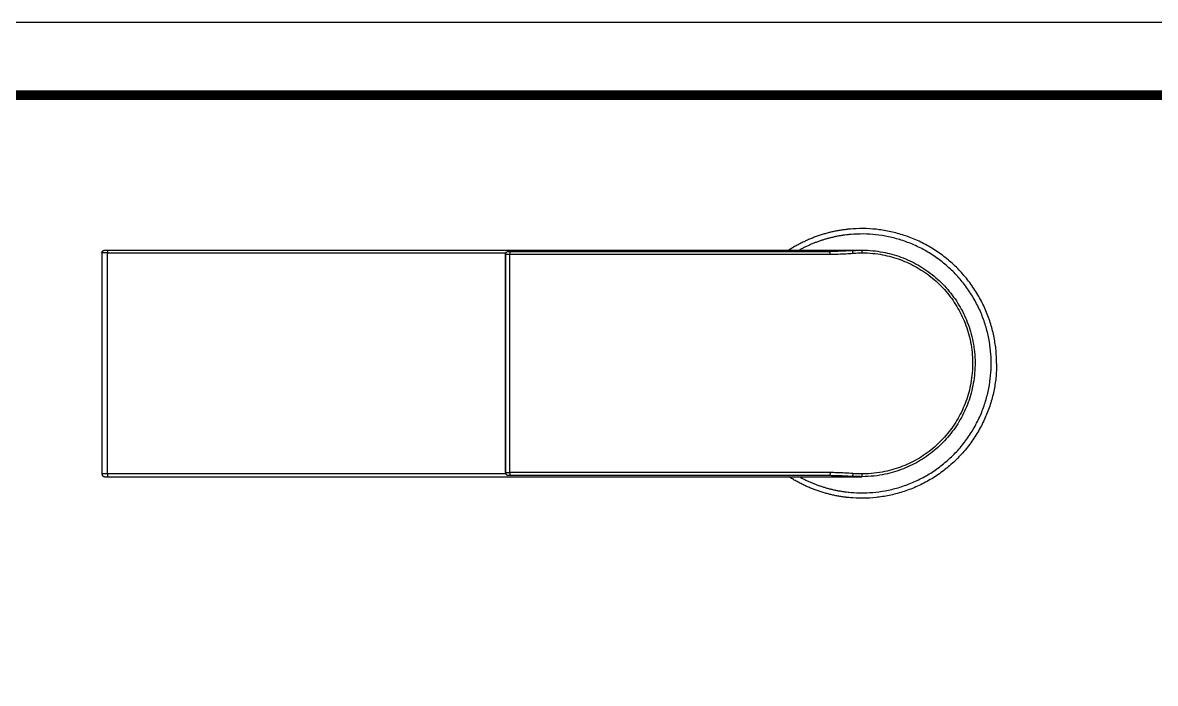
# Model space of a CAD drawing. Extents: x 857 to 1647, y 4681 to 5260.
# Drawn here: x 1226.4 to 1436.6, y 5137.4 to 5259.9 of the extents above; entities that cross this region are included whole.
import ezdxf

# ---------------------------------------------------------------- set-up
doc = ezdxf.new("R2010")
doc.units = 0
doc.header["$LTSCALE"] = 30
doc.header["$MEASUREMENT"] = 0
doc.layers.get('0').update_dxf_attribs({"linetype": 'CONTINUOUS'})
doc.layers.add('Layer 01', color=7, linetype='CONTINUOUS')

msp = doc.modelspace()

# ---------------------------------------------------------------- linework, layer by layer
at = {"ltscale": 0.5}
msp.add_lwpolyline([(856.86, 4681.18), (1646.74, 4681.18), (1646.74, 5259.94), (856.86, 5259.94)], close=True, dxfattribs=at)
at = {"color": 5, "linetype": 'ByBlock', "lineweight": 200, "const_width": 1.82}
msp.add_lwpolyline([(869.56, 4705.96), (1633.96, 4705.96), (1633.96, 5246.5), (869.56, 5246.5)], close=True, dxfattribs=at)
at = {"layer": 'Layer 01', "lineweight": -3}
for points, weights, degree, knots in [([(1407.12, 5196.76), (1407.12, 5221.76), (1382.12, 5221.76), (1374.75, 5221.76), (1368.56, 5217.76)], [1, 0.707106781187, 1, 0.891150497512, 0.863205662192], 2, [75.297405, 75.297405, 75.297405, 112.996517, 112.996517, 127.006843, 127.006843, 127.006843]), ([(1406.12, 5196.76), (1406.12, 5220.76), (1382.12, 5220.76), (1375.92, 5220.76), (1370.5, 5217.76)], [1, 0.707106781187, 1, 0.903383592775, 0.870508710075], 2, [0, 0, 0, 37.699112, 37.699112, 50.134882, 50.134882, 50.134882]), ([(1316.28, 5217.47), (1316.3, 5217.48), (1316.33, 5217.49), (1316.36, 5217.5), (1316.36, 5217.5), (1316.37, 5217.5), (1316.37, 5217.5)], [1.06892739475, 1.08260588794, 1.09961176468, 1.11994502497, 1.11994502497, 1.11994502497, 1.11994502497], 3, [0.74874907, 0.74874907, 0.74874907, 0.74874907, 0.84589169, 0.84589169, 0.84589169, 0.84741552, 0.84741552, 0.84741552, 0.84741552]), ([(1380.45, 5217.19), (1380.43, 5217.39), (1380.4, 5217.54), (1380.38, 5217.69), (1380.36, 5217.69)], [1, 0.923178869541, 1, 0.923178869541, 1], 2, [-0.7890519, -0.7890519, -0.7890519, -0.394526, -0.394526, 0, 0, 0]), ([(1407.12, 5196.76), (1407.12, 5171.76), (1382.12, 5171.76), (1374.75, 5171.76), (1368.56, 5175.76)], [1, 0.707106781187, 1, 0.891150497512, 0.863205662192], 2, [-78.539816, -78.539816, -78.539816, -39.269908, -39.269908, -24.675818, -24.675818, -24.675818]), ([(1370.52, 5175.75), (1375.93, 5172.76), (1382.12, 5172.76), (1406.12, 5172.76), (1406.12, 5196.76)], [0.870586338423, 0.903497533973, 1, 0.707106781187, 1], 2, [25.278007, 25.278007, 25.278007, 37.699112, 37.699112, 75.398224, 75.398224, 75.398224]), ([(1380.45, 5176.33), (1380.43, 5176.12), (1380.4, 5175.98), (1380.38, 5175.83), (1380.36, 5175.83)], [1, 0.923178869541, 1, 0.923178869541, 1], 2, [-0.7890519, -0.7890519, -0.7890519, -0.394526, -0.394526, 0, 0, 0])]:
    msp.add_rational_spline(points, weights, degree=degree, knots=knots, dxfattribs=at)
for points, weights in [([(1241.12, 5217.26), (1241.12, 5217.76), (1241.62, 5217.76)], [1, 0.707106781187, 1]), ([(1242.12, 5217.26), (1241.12, 5217.26), (1241.12, 5217.26)], [1, 0.707106785924, 1]), ([(1241.62, 5217.76), (1241.62, 5217.76), (1242.12, 5217.76)], [1, 0.707106781187, 1]), ([(1242.12, 5217.76), (1242.12, 5217.76), (1242.12, 5217.26)], [1, 0.707106781187, 1]), ([(1315.97, 5217.01), (1315.97, 5217.32), (1316.24, 5217.46)], [1, 0.797276847561, 0.875179355906]), ([(1316.01, 5217.01), (1316.01, 5217.29), (1316.25, 5217.44)], [1, 0.811607989732, 0.865567438995]), ([(1316.01, 5217.01), (1316.07, 5217.01), (1316.82, 5217.01)], [1, 0.707106783116, 1]), ([(1316.28, 5217.46), (1316.39, 5217.51), (1316.51, 5217.51)], [0.875179355908, 0.909829933623, 1]), ([(1316.51, 5217.51), (1316.53, 5217.51), (1316.78, 5217.51)], [1, 0.707106781207, 1]), ([(1316.78, 5217.51), (1316.82, 5217.51), (1316.82, 5217.01)], [1, 0.707106781186, 1]), ([(1376.21, 5217.01), (1376.21, 5217.51), (1376.17, 5217.51)], [1, 0.707106781182, 1]), ([(1382.16, 5217.26), (1382.16, 5217.76), (1382.12, 5217.76)], [1, 0.707106781181, 1]), ([(1315.97, 5176.51), (1315.97, 5176.37), (1316.04, 5176.25)], [1, 0.895874489759, 0.865783618672]), ([(1316.01, 5176.51), (1316.01, 5176.01), (1316.51, 5176.01)], [1, 0.707106781191, 1]), ([(1316.01, 5176.51), (1316.07, 5176.51), (1316.82, 5176.51)], [1, 0.707106782396, 1]), ([(1316.82, 5176.51), (1316.82, 5176.01), (1316.78, 5176.01)], [1, 0.707106781183, 1]), ([(1376.21, 5176.51), (1376.21, 5176.01), (1376.17, 5176.01)], [1, 0.707106781182, 1]), ([(1242.12, 5176.26), (1241.12, 5176.26), (1241.12, 5176.26)], [1, 0.707106785924, 1]), ([(1241.12, 5176.26), (1241.12, 5175.76), (1241.62, 5175.76)], [1, 0.707106781187, 1]), ([(1241.62, 5175.76), (1241.62, 5175.76), (1242.12, 5175.76)], [1, 0.707106781187, 1]), ([(1242.12, 5176.26), (1242.12, 5175.76), (1242.12, 5175.76)], [1, 0.707106781187, 1]), ([(1316.51, 5176.01), (1316.53, 5176.01), (1316.78, 5176.01)], [1, 0.707106781207, 1]), ([(1382.12, 5175.76), (1382.16, 5175.78), (1382.16, 5176.26)], [0.982348681178, 0.716215727824, 1])]:
    msp.add_rational_spline(points, weights, degree=2, dxfattribs=at)
for points, degree in [([(1241.12, 5217.26), (1241.12, 5176.26)], 1), ([(1242.12, 5217.76), (1382.12, 5217.76)], 1), ([(1242.12, 5217.26), (1316.03, 5217.26)], 1), ([(1242.12, 5176.26), (1242.12, 5217.26)], 1), ([(1315.97, 5176.51), (1315.97, 5217.01)], 1), ([(1315.97, 5217.01), (1316.01, 5217.01)], 1), ([(1316.01, 5217.01), (1316.01, 5176.51)], 1), ([(1316.78, 5217.51), (1376.17, 5217.51)], 1), ([(1316.82, 5176.51), (1316.82, 5217.01)], 1), ([(1316.82, 5217.01), (1376.21, 5217.01)], 1), ([(1380.36, 5217.69), (1379.95, 5217.65), (1379.1, 5217.59), (1377.7, 5217.53), (1376.69, 5217.51), (1376.17, 5217.51)], 3), ([(1376.21, 5217.01), (1376.74, 5217.01), (1377.76, 5217.03), (1379.17, 5217.09), (1380.04, 5217.15), (1380.45, 5217.19)], 3), ([(1380.36, 5217.69), (1380.56, 5217.7), (1380.95, 5217.73), (1381.53, 5217.75), (1381.93, 5217.76), (1382.12, 5217.76)], 3), ([(1380.45, 5217.19), (1380.64, 5217.2), (1381.02, 5217.23), (1381.59, 5217.25), (1381.97, 5217.26), (1382.16, 5217.26)], 3), ([(1382.12, 5217.76), (1382.83, 5217.76), (1384.2, 5217.69), (1386, 5217.42), (1387.69, 5217.03), (1389.38, 5216.49), (1391.03, 5215.81), (1392.61, 5214.98), (1394.11, 5214.03), (1395.52, 5212.96), (1396.84, 5211.77), (1398.06, 5210.48), (1399.16, 5209.08), (1400.14, 5207.6), (1400.98, 5206.05), (1401.7, 5204.42), (1402.3, 5202.67), (1402.76, 5200.82), (1403.04, 5198.89), (1403.15, 5196.92), (1403.07, 5194.97), (1402.82, 5193.06), (1402.41, 5191.25), (1401.87, 5189.54), (1401.19, 5187.91), (1400.38, 5186.33), (1399.43, 5184.82), (1398.36, 5183.41), (1397.18, 5182.08), (1395.88, 5180.86), (1394.49, 5179.76), (1393.01, 5178.78), (1391.45, 5177.92), (1389.82, 5177.2), (1388.19, 5176.63), (1386.43, 5176.18), (1384.46, 5175.85), (1382.93, 5175.76), (1382.12, 5175.76)], 3), ([(1382.16, 5217.26), (1382.86, 5217.26), (1384.19, 5217.19), (1385.95, 5216.93), (1387.6, 5216.55), (1389.25, 5216.02), (1390.86, 5215.35), (1392.4, 5214.55), (1393.86, 5213.62), (1395.25, 5212.58), (1396.54, 5211.41), (1397.72, 5210.15), (1398.8, 5208.79), (1399.75, 5207.34), (1400.58, 5205.83), (1401.28, 5204.24), (1401.86, 5202.53), (1402.31, 5200.72), (1402.59, 5198.84), (1402.69, 5196.92), (1402.62, 5195.01), (1402.37, 5193.15), (1401.97, 5191.38), (1401.44, 5189.71), (1400.78, 5188.12), (1399.99, 5186.58), (1399.06, 5185.11), (1398.02, 5183.72), (1396.86, 5182.43), (1395.6, 5181.24), (1394.24, 5180.16), (1392.8, 5179.2), (1391.27, 5178.36), (1389.68, 5177.66), (1388.09, 5177.11), (1386.37, 5176.67), (1384.45, 5176.35), (1382.96, 5176.26), (1382.16, 5176.26)], 3), ([(1316.01, 5176.51), (1315.97, 5176.51)], 1), ([(1376.21, 5176.51), (1316.82, 5176.51)], 1), ([(1380.45, 5176.33), (1379.92, 5176.38), (1378.9, 5176.45), (1377.49, 5176.5), (1376.62, 5176.51), (1376.21, 5176.51)], 3), ([(1316.03, 5176.26), (1242.12, 5176.26)], 1), ([(1242.12, 5175.76), (1382.12, 5175.76)], 1), ([(1316.78, 5176.01), (1376.17, 5176.01)], 1), ([(1376.16, 5176.03), (1376.16, 5176.03), (1376.16, 5176.03), (1376.17, 5176.03)], 3), ([(1376.17, 5176.01), (1376.58, 5176.01), (1377.43, 5176), (1378.83, 5175.95), (1379.84, 5175.88), (1380.36, 5175.83)], 3), ([(1382.12, 5175.76), (1381.93, 5175.76), (1381.53, 5175.77), (1380.95, 5175.79), (1380.56, 5175.82), (1380.36, 5175.83)], 3), ([(1382.16, 5176.26), (1381.97, 5176.26), (1381.59, 5176.27), (1381.02, 5176.29), (1380.64, 5176.32), (1380.45, 5176.33)], 3)]:
    msp.add_open_spline(points, degree=degree, dxfattribs=at)

doc.saveas('drawing.dxf')
